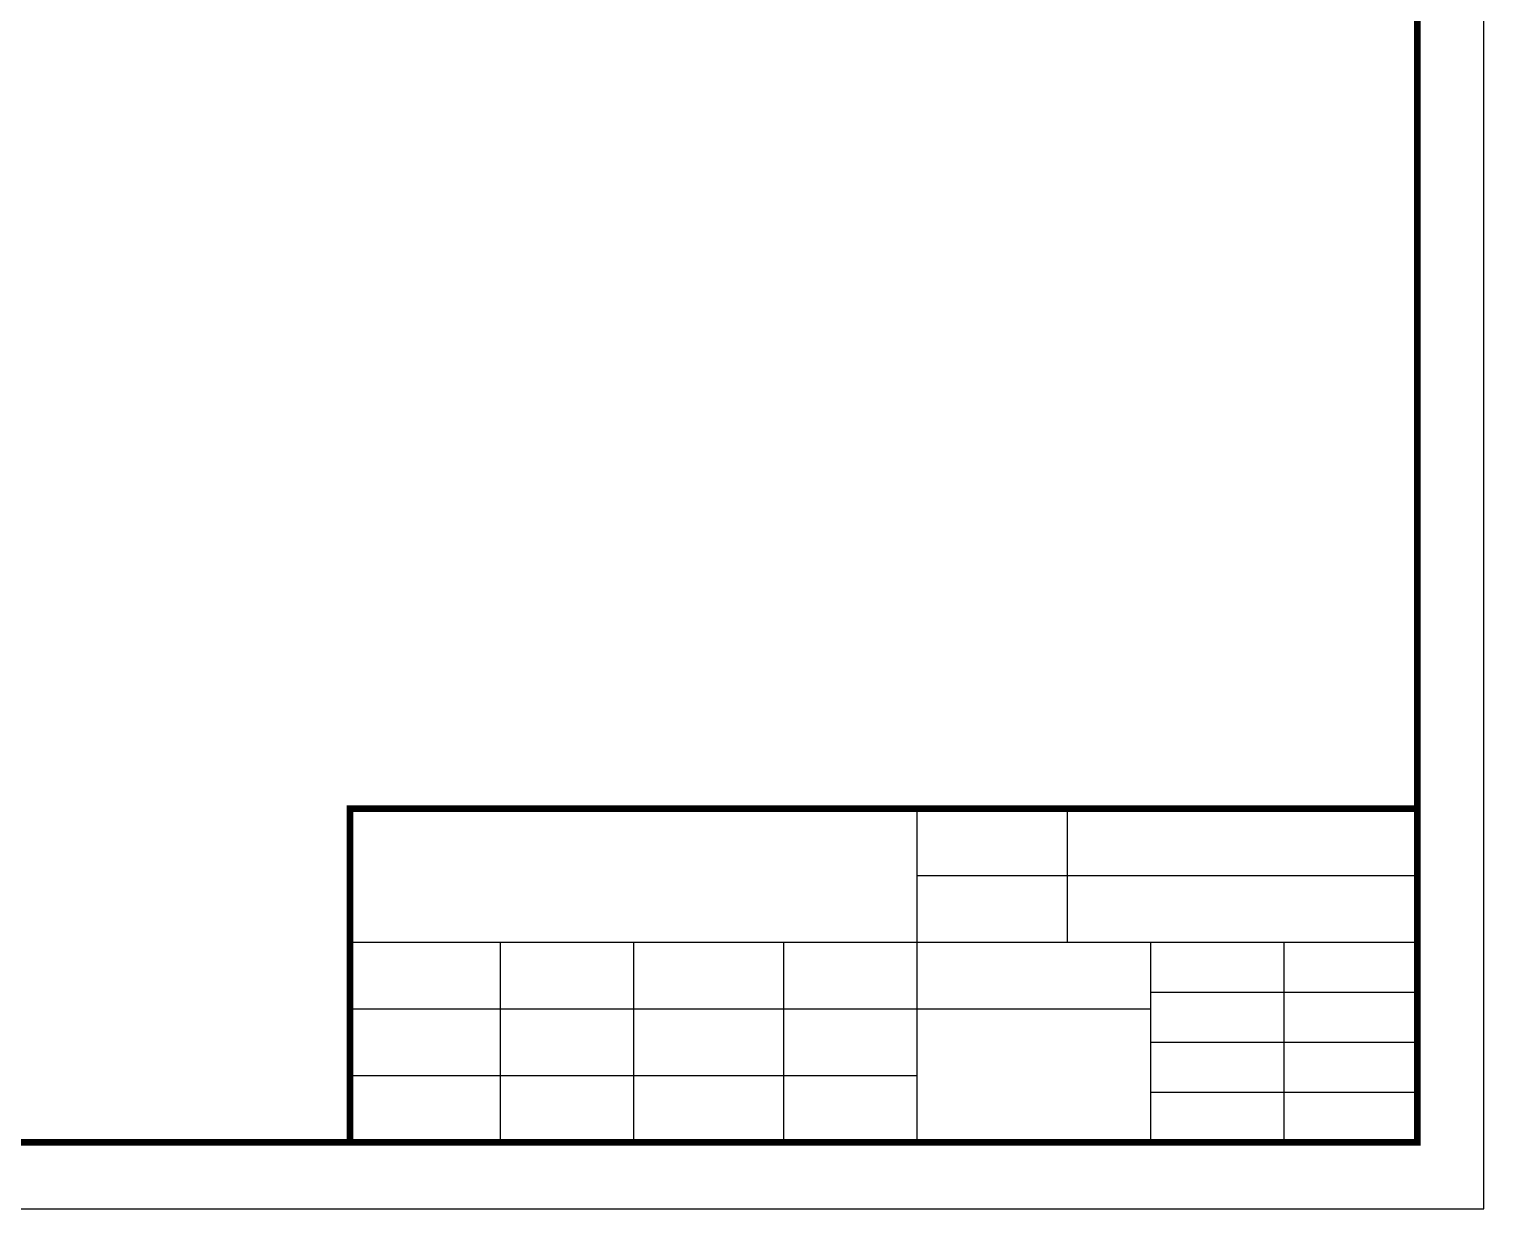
# Model space of a CAD drawing. Header units: inches. Extents: x 21247 to 41470, y -17428 to -10279.
# Drawn here: x 37757 to 41470, y -17428 to -14416 of the extents above; entities that cross this region are included whole.
import ezdxf

# ---------------------------------------------------------------- set-up
doc = ezdxf.new("R2010")
doc.units = ezdxf.units.IN
doc.header["$LTSCALE"] = 1.21
doc.header["$MEASUREMENT"] = 0
doc.layers.get('0').update_dxf_attribs({"linetype": 'CONTINUOUS'})
doc.layers.add('PUB_TITLE', color=4, linetype='CONTINUOUS')

msp = doc.modelspace()

# ---------------------------------------------------------------- linework, layer by layer
for p, q in [((40023.33, -16406.865), (40023.33, -17258.005)), ((40406.343, -16406.865), (40406.343, -16747.321)), ((41300.04, -16406.865), (41300.04, -17258.005)), ((40023.33, -16577.093), (41300.04, -16577.093)), ((38576.393, -16747.321), (41300.04, -16747.321)), ((38959.406, -16747.321), (38959.406, -17258.005)), ((39299.862, -16747.321), (39299.862, -17258.005)), ((39682.875, -16747.321), (39682.875, -17258.005)), ((40619.128, -16747.321), (40619.128, -17258.005)), ((40959.584, -16747.321), (40959.584, -17258.005)), ((40619.128, -16874.992), (41300.04, -16874.992)), ((38576.393, -16917.549), (40619.128, -16917.549)), ((40619.128, -17002.663), (41300.04, -17002.663)), ((38576.393, -17087.777), (40023.33, -17087.777)), ((40619.128, -17130.334), (41300.04, -17130.334))]:
    msp.add_line(p, q)
at = {"const_width": 17.023}
msp.add_lwpolyline([(38576.393, -17258.005), (41300.04, -17258.005), (41300.04, -16406.865), (38576.393, -16406.865)], close=True, dxfattribs=at)
at = {"layer": 'PUB_TITLE', "color": 7}
msp.add_lwpolyline([(31358.727, -17428.233), (41470.268, -17428.233), (41470.268, -10278.658), (31358.727, -10278.658)], close=True, dxfattribs=at)
at = {"layer": 'PUB_TITLE', "color": 7, "const_width": 17.023}
msp.add_lwpolyline([(31784.297, -17258.005), (41300.04, -17258.005), (41300.04, -10448.886), (31784.297, -10448.886)], close=True, dxfattribs=at)

doc.saveas('drawing.dxf')
